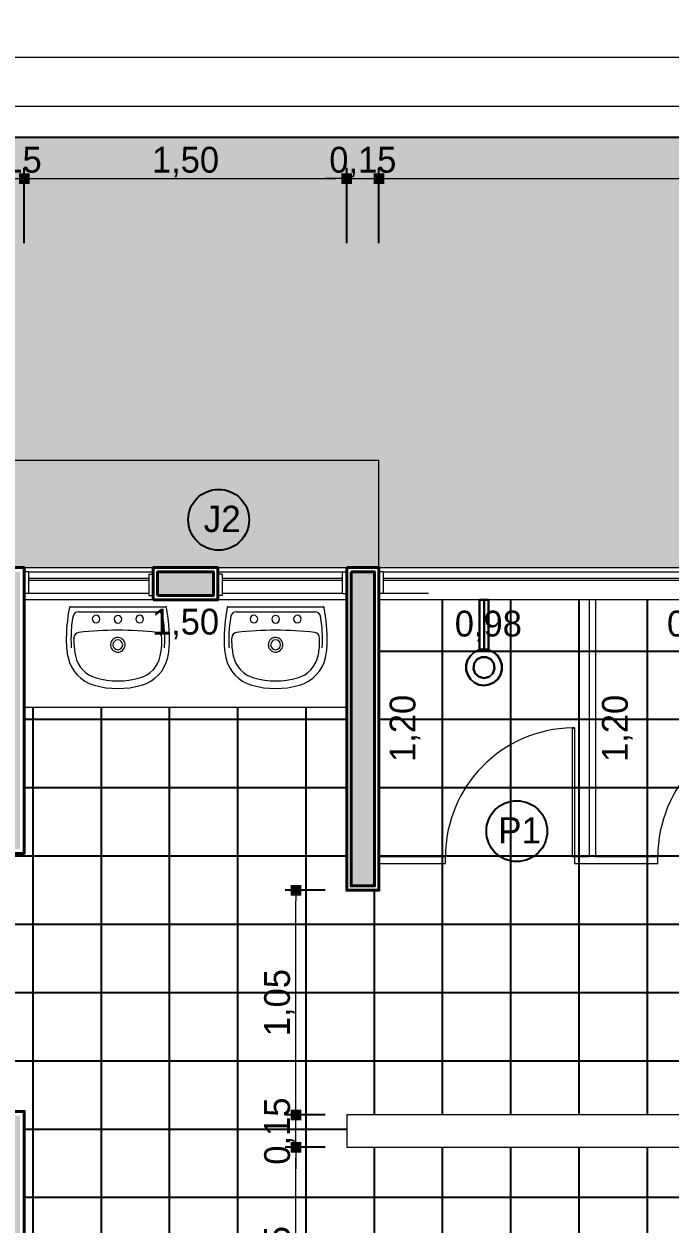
# Model space of a CAD drawing. Header units: millimetres. Extents: x 3006 to 6000, y 1661 to 3774.
# Drawn here: x 3761.3 to 3764.31, y 1882.02 to 1887.6 of the extents above; entities that cross this region are included whole.
import ezdxf

# ---------------------------------------------------------------- set-up
doc = ezdxf.new("R2010")
doc.units = ezdxf.units.MM
doc.header["$LTSCALE"] = 10
doc.linetypes.add('OCULTA', pattern=[0.375, 0.25, -0.125])
for name, color, linetype, lineweight in [('.10', 200, 'Continuous', 9), ('.10 ultra fina', 240, 'Continuous', 5), ('.15', 150, 'Continuous', 15), ('.20', 130, 'Continuous', 20), ('.40', 20, 'Continuous', 40), ('.40 Interno parede', 27, 'Continuous', 40), ('COTAS', 230, 'Continuous', 15)]:
    doc.layers.add(name, color=color, linetype=linetype, lineweight=lineweight)
doc.layers.add('.20 hachura', color=185, linetype='Continuous')
doc.layers.add('Escrita', color=34, linetype='Continuous')
doc.layers.add('Verde', color=7, linetype='Continuous', true_color=0x136734)
doc.styles.add('Texto Wilian', font='himalaya.ttf')
doc.dimstyles.new('Cota 1-75 Exter WMJ', dxfattribs={"dimtxt": 0.12, "dimasz": 0.05, "dimexe": 0.05, "dimexo": 0.1, "dimgap": 0.002, "dimtad": 1, "dimzin": 1, "dimtxsty": 'Texto Wilian', "dimblk": 'BOXFILLED', "dimcen": 2.5, "dimclrd": 230, "dimclre": 230, "dimclrt": 104, "dimazin": 0, "dimtfac": 1, "dimtix": 1, "dimtmove": 0, "dimatfit": 3, "dimfxl": 0.3, "dimfxlon": 1, "dimlwd": 20, "dimarcsym": 1})
doc.dimstyles.new('Cota 1-75 Interna WMJ', dxfattribs={"dimtxt": 0.12, "dimasz": 0.01, "dimexe": 1.25, "dimexo": 0.625, "dimgap": 0.05, "dimtad": 1, "dimzin": 1, "dimtxsty": 'Texto Wilian', "dimcen": 0, "dimse1": 1, "dimse2": 1, "dimsd1": 1, "dimsd2": 1, "dimclrd": 106, "dimclrt": 104, "dimazin": 0, "dimtfac": 1, "dimtix": 1, "dimtmove": 0, "dimatfit": 3, "dimfxl": 1, "dimlwd": 35, "dimarcsym": 2})

# ---------------------------------------------------------------- blocks, each defined once
blk = doc.blocks.new('*D163')
at = {"layer": 'Defpoints', "color": 0, "transparency": 16777216}
for p in [(3763.89, 1884.918), (3764.1886, 1884.918), (3763.89, 1883.723)]:
    blk.add_point(p, dxfattribs=at)
at = {"layer": 'COTAS', "color": 104, "transparency": 16777216, "insert": (3764.0639, 1884.3205), "char_height": 0.12, "attachment_point": 5, "rotation": 90, "style": 'Texto Wilian'}
blk.add_mtext('1,20', dxfattribs=at)
blk = doc.blocks.new('*D164')
at = {"layer": 'Defpoints', "color": 0, "transparency": 16777216}
for p in [(3763.9628, 1884.918), (3764.9403, 1884.918), (3764.9403, 1884.6719)]:
    blk.add_point(p, dxfattribs=at)
at = {"layer": 'COTAS', "color": 104, "transparency": 16777216, "insert": (3764.4516, 1884.7967), "char_height": 0.12, "attachment_point": 5, "style": 'Texto Wilian'}
blk.add_mtext('0,98', dxfattribs=at)
blk = doc.blocks.new('*D165')
at = {"layer": 'Defpoints', "color": 0, "transparency": 16777216}
for p in [(3762.9025, 1884.918), (3763.2011, 1884.918), (3762.9025, 1883.723)]:
    blk.add_point(p, dxfattribs=at)
at = {"layer": 'COTAS', "color": 104, "transparency": 16777216, "insert": (3763.0764, 1884.3205), "char_height": 0.12, "attachment_point": 5, "rotation": 90, "style": 'Texto Wilian'}
blk.add_mtext('1,20', dxfattribs=at)
blk = doc.blocks.new('*D166')
at = {"layer": 'Defpoints', "color": 0, "transparency": 16777216}
for p in [(3762.9753, 1884.918), (3763.9528, 1884.918), (3763.9528, 1884.6719)]:
    blk.add_point(p, dxfattribs=at)
at = {"layer": 'COTAS', "color": 104, "transparency": 16777216, "insert": (3763.4641, 1884.7967), "char_height": 0.12, "attachment_point": 5, "style": 'Texto Wilian'}
blk.add_mtext('0,98', dxfattribs=at)
blk = doc.blocks.new('pia')
at = {"layer": 'Verde', "color": 106, "lineweight": 9}
for p, q in [((3632.5386, 1892.7625), (3632.9798, 1892.7625)), ((3632.5755, 1892.7392), (3632.9428, 1892.7392)), ((3632.5195, 1892.5854), (3632.5194, 1892.5854))]:
    blk.add_line(p, q, dxfattribs=at)
for centre, radius, start, end in [((3633.3451, 1892.6044), 0.826, 169.2541, 180.6498), ((3632.5386, 1892.7575), 0.00506, 90.0042, 169.2583), ((3632.5755, 1892.7139), 0.0253, 90, 169.783), ((3632.9428, 1892.7139), 0.0253, 10.2166, 89.9995), ((3632.9798, 1892.7575), 0.00506, 10.7281, 89.9972), ((3632.1722, 1892.6044), 0.827, 359.3495, 10.731), ((3633.2277, 1892.6089), 0.6867, 174.5181, 181.1215), ((3633.2251, 1892.5969), 0.6854, 169.7827, 173.4949), ((3632.6579, 1892.7048), 0.0177, 90, 270), ((3632.6579, 1892.7048), 0.0177, 270, 90), ((3632.7592, 1892.7043), 0.0177, 90, 270), ((3632.7592, 1892.7043), 0.0177, 270, 90), ((3632.8604, 1892.7048), 0.0177, 90, 270), ((3632.8604, 1892.7048), 0.0177, 270, 90), ((3632.2932, 1892.5969), 0.6854, 6.5048, 10.217), ((3632.2906, 1892.6089), 0.6867, 358.8786, 5.482), ((3632.9725, 1892.6065), 0.418, 178.3832, 181.481), ((3632.5799, 1892.6178), 0.0253, 96.4549, 178.7674), ((3632.7592, 1891.0334), 1.6198, 83.5451, 96.4549), ((3632.7588, 1892.5854), 0.0339, 355.6714, 355.6007), ((3632.9384, 1892.6178), 0.0253, 1.2326, 83.5451), ((3632.5459, 1892.6065), 0.418, 358.5187, 1.6165), ((3632.8734, 1892.602), 0.3543, 181.1211, 192.3163), ((3632.8734, 1892.602), 0.3323, 181.1217, 185.2926), ((3632.8734, 1892.602), 0.3189, 181.1216, 192.3168), ((3632.7588, 1892.5854), 0.0228, 90, 270), ((3632.7588, 1892.5854), 0.0228, 270, 90), ((3632.6449, 1892.602), 0.3189, 347.6831, 358.8784), ((3632.6449, 1892.602), 0.3323, 354.7074, 358.8783), ((3632.6449, 1892.602), 0.3543, 347.6833, 358.8785), ((3632.6954, 1892.5631), 0.1721, 192.3168, 254.1028), ((3632.6954, 1892.5631), 0.1367, 192.3168, 254.1027), ((3632.8229, 1892.5631), 0.1367, 285.8973, 347.6832), ((3632.8229, 1892.5631), 0.1721, 285.8972, 347.6832), ((3632.7592, 1892.787), 0.4049, 254.1028, 285.8972), ((3632.7592, 1892.787), 0.3695, 254.1028, 285.8972)]:
    blk.add_arc(centre, radius, start, end, dxfattribs=at)
blk = doc.blocks.new('*D175')
at = {"layer": 'Defpoints', "color": 0, "transparency": 16777216}
for p in [(3761.3053, 1884.6809), (3761.3053, 1884.418), (3762.8053, 1884.418)]:
    blk.add_point(p, dxfattribs=at)
at = {"layer": 'COTAS', "color": 104, "transparency": 16777216, "insert": (3762.0553, 1884.8057), "char_height": 0.12, "attachment_point": 5, "style": 'Texto Wilian'}
blk.add_mtext('1,50', dxfattribs=at)
blk = doc.blocks.new('*D178')
at = {"layer": 'Defpoints', "color": 0, "transparency": 16777216}
for p in [(3762.9553, 1883.568), (3766.9553, 1883.568), (3766.9553, 1882.523)]:
    blk.add_point(p, dxfattribs=at)
at = {"layer": 'COTAS', "color": 104, "transparency": 16777216, "insert": (3764.9553, 1882.6477), "char_height": 0.12, "attachment_point": 5, "style": 'Texto Wilian'}
blk.add_mtext('4,00', dxfattribs=at)
blk = doc.blocks.new('*D179')
at = {"layer": 'Defpoints', "color": 0, "transparency": 16777216}
for p in [(3762.9553, 1883.568), (3766.9553, 1883.568), (3766.9553, 1882.1102)]:
    blk.add_point(p, dxfattribs=at)
at = {"layer": 'COTAS', "color": 104, "transparency": 16777216, "insert": (3764.9553, 1882.2349), "char_height": 0.12, "attachment_point": 5, "style": 'Texto Wilian'}
blk.add_mtext('4,00', dxfattribs=at)
blk = doc.blocks.new('_BoxFilled')
at = {"color": 0, "linetype": 'ByBlock', "lineweight": -2}
blk.add_line((-0.5, 0), (-1, 0), dxfattribs=at)
at = {"color": 0, "linetype": 'ByBlock'}
blk.add_solid([(-0.5, 0.5), (0.5, 0.5), (-0.5, -0.5), (0.5, -0.5)], dxfattribs=at)
blk = doc.blocks.new('*D286')
at = {"layer": 'COTAS', "color": 230, "lineweight": -2, "transparency": 16777216}
for p, q in [((3761.1553, 1886.5768), (3761.1553, 1886.9268)), ((3761.3053, 1886.5768), (3761.3053, 1886.9268))]:
    blk.add_line(p, q, dxfattribs=at)
at = {"layer": 'COTAS', "color": 230, "linetype": 'Continuous', "lineweight": 20, "transparency": 16777216}
for p, q in [((3761.1053, 1886.8768), (3761.0553, 1886.8768)), ((3761.1553, 1886.8768), (3761.3053, 1886.8768)), ((3761.3553, 1886.8768), (3761.4053, 1886.8768))]:
    blk.add_line(p, q, dxfattribs=at)
at = {"layer": 'Defpoints', "color": 0, "transparency": 16777216}
for p in [(3761.3053, 1886.8768), (3761.1553, 1886.1325), (3761.3053, 1886.1325)]:
    blk.add_point(p, dxfattribs=at)
at = {"layer": 'COTAS', "color": 230, "lineweight": 20, "transparency": 16777216, "xscale": 0.05, "yscale": 0.05, "zscale": 0.05}
blk.add_blockref('_BoxFilled', (3761.1553, 1886.8768), dxfattribs=at)
at = {"layer": 'COTAS', "color": 230, "lineweight": 20, "transparency": 16777216, "xscale": 0.05, "yscale": 0.05, "zscale": 0.05, "rotation": 180}
blk.add_blockref('_BoxFilled', (3761.3053, 1886.8768), dxfattribs=at)
at = {"layer": 'COTAS', "color": 104, "transparency": 16777216, "insert": (3761.2303, 1886.9536), "char_height": 0.12, "attachment_point": 5, "style": 'Texto Wilian'}
blk.add_mtext('0,15', dxfattribs=at)
blk = doc.blocks.new('*D287')
at = {"layer": 'COTAS', "color": 230, "lineweight": -2, "transparency": 16777216}
for p, q in [((3761.3053, 1886.5768), (3761.3053, 1886.9268)), ((3762.8053, 1886.5768), (3762.8053, 1886.9268))]:
    blk.add_line(p, q, dxfattribs=at)
at = {"layer": 'COTAS', "color": 230, "linetype": 'Continuous', "lineweight": 20, "transparency": 16777216}
blk.add_line((3761.3553, 1886.8768), (3762.7553, 1886.8768), dxfattribs=at)
at = {"layer": 'Defpoints', "color": 0, "transparency": 16777216}
for p in [(3762.8053, 1886.8768), (3761.3053, 1886.1325), (3762.8053, 1886.1325)]:
    blk.add_point(p, dxfattribs=at)
at = {"layer": 'COTAS', "color": 230, "lineweight": 20, "transparency": 16777216, "xscale": 0.05, "yscale": 0.05, "zscale": 0.05, "rotation": 180}
blk.add_blockref('_BoxFilled', (3761.3053, 1886.8768), dxfattribs=at)
at = {"layer": 'COTAS', "color": 230, "lineweight": 20, "transparency": 16777216, "xscale": 0.05, "yscale": 0.05, "zscale": 0.05}
blk.add_blockref('_BoxFilled', (3762.8053, 1886.8768), dxfattribs=at)
at = {"layer": 'COTAS', "color": 104, "transparency": 16777216, "insert": (3762.0553, 1886.9536), "char_height": 0.12, "attachment_point": 5, "style": 'Texto Wilian'}
blk.add_mtext('1,50', dxfattribs=at)
blk = doc.blocks.new('*D288')
at = {"layer": 'COTAS', "color": 230, "lineweight": -2, "transparency": 16777216}
for p, q in [((3762.8053, 1886.5768), (3762.8053, 1886.9268)), ((3762.9553, 1886.5768), (3762.9553, 1886.9268))]:
    blk.add_line(p, q, dxfattribs=at)
at = {"layer": 'COTAS', "color": 230, "linetype": 'Continuous', "lineweight": 20, "transparency": 16777216}
for p, q in [((3762.7553, 1886.8768), (3762.7053, 1886.8768)), ((3762.8053, 1886.8768), (3762.9553, 1886.8768)), ((3763.0053, 1886.8768), (3763.0553, 1886.8768))]:
    blk.add_line(p, q, dxfattribs=at)
at = {"layer": 'Defpoints', "color": 0, "transparency": 16777216}
for p in [(3762.9553, 1886.8768), (3762.8053, 1886.1325), (3762.9553, 1886.1325)]:
    blk.add_point(p, dxfattribs=at)
at = {"layer": 'COTAS', "color": 230, "lineweight": 20, "transparency": 16777216, "xscale": 0.05, "yscale": 0.05, "zscale": 0.05}
blk.add_blockref('_BoxFilled', (3762.8053, 1886.8768), dxfattribs=at)
at = {"layer": 'COTAS', "color": 230, "lineweight": 20, "transparency": 16777216, "xscale": 0.05, "yscale": 0.05, "zscale": 0.05, "rotation": 180}
blk.add_blockref('_BoxFilled', (3762.9553, 1886.8768), dxfattribs=at)
at = {"layer": 'COTAS', "color": 104, "transparency": 16777216, "insert": (3762.8803, 1886.9536), "char_height": 0.12, "attachment_point": 5, "style": 'Texto Wilian'}
blk.add_mtext('0,15', dxfattribs=at)
blk = doc.blocks.new('*D289')
at = {"layer": 'COTAS', "color": 230, "lineweight": -2, "transparency": 16777216}
for p, q in [((3762.9553, 1886.5768), (3762.9553, 1886.9268)), ((3766.9553, 1886.5768), (3766.9553, 1886.9268))]:
    blk.add_line(p, q, dxfattribs=at)
at = {"layer": 'COTAS', "color": 230, "linetype": 'Continuous', "lineweight": 20, "transparency": 16777216}
blk.add_line((3763.0053, 1886.8768), (3766.9053, 1886.8768), dxfattribs=at)
at = {"layer": 'Defpoints', "color": 0, "transparency": 16777216}
for p in [(3766.9553, 1886.8768), (3762.9553, 1886.1325), (3766.9553, 1886.1325)]:
    blk.add_point(p, dxfattribs=at)
at = {"layer": 'COTAS', "color": 230, "lineweight": 20, "transparency": 16777216, "xscale": 0.05, "yscale": 0.05, "zscale": 0.05, "rotation": 180}
blk.add_blockref('_BoxFilled', (3762.9553, 1886.8768), dxfattribs=at)
at = {"layer": 'COTAS', "color": 230, "lineweight": 20, "transparency": 16777216, "xscale": 0.05, "yscale": 0.05, "zscale": 0.05}
blk.add_blockref('_BoxFilled', (3766.9553, 1886.8768), dxfattribs=at)
at = {"layer": 'COTAS', "color": 104, "transparency": 16777216, "insert": (3764.9553, 1886.9536), "char_height": 0.12, "attachment_point": 5, "style": 'Texto Wilian'}
blk.add_mtext('4,00', dxfattribs=at)
blk = doc.blocks.new('*D302')
at = {"layer": 'COTAS', "color": 230, "lineweight": -2, "transparency": 16777216}
for p, q in [((3754.0313, 1886.9133), (3754.0313, 1887.2633)), ((3767.1053, 1886.9133), (3767.1053, 1887.2633))]:
    blk.add_line(p, q, dxfattribs=at)
at = {"layer": 'COTAS', "color": 230, "linetype": 'Continuous', "lineweight": 20, "transparency": 16777216}
blk.add_line((3754.0813, 1887.2133), (3767.0553, 1887.2133), dxfattribs=at)
at = {"layer": 'Defpoints', "color": 0, "transparency": 16777216}
for p in [(3767.1053, 1887.2133), (3754.0313, 1886.1325), (3767.1053, 1886.1325)]:
    blk.add_point(p, dxfattribs=at)
at = {"layer": 'COTAS', "color": 230, "lineweight": 20, "transparency": 16777216, "xscale": 0.05, "yscale": 0.05, "zscale": 0.05, "rotation": 180}
blk.add_blockref('_BoxFilled', (3754.0313, 1887.2133), dxfattribs=at)
at = {"layer": 'COTAS', "color": 230, "lineweight": 20, "transparency": 16777216, "xscale": 0.05, "yscale": 0.05, "zscale": 0.05}
blk.add_blockref('_BoxFilled', (3767.1053, 1887.2133), dxfattribs=at)
at = {"layer": 'COTAS', "color": 104, "transparency": 16777216, "insert": (3760.5683, 1887.29), "char_height": 0.12, "attachment_point": 5, "style": 'Texto Wilian'}
blk.add_mtext('13,07', dxfattribs=at)
blk = doc.blocks.new('*D305')
at = {"layer": 'COTAS', "color": 230, "lineweight": -2, "transparency": 16777216}
for p, q in [((3717.9963, 1887.1404), (3717.9963, 1887.4904)), ((3773.2383, 1887.1404), (3773.2383, 1887.4904))]:
    blk.add_line(p, q, dxfattribs=at)
at = {"layer": 'COTAS', "color": 230, "linetype": 'Continuous', "lineweight": 20, "transparency": 16777216}
blk.add_line((3773.1883, 1887.4404), (3718.0463, 1887.4404), dxfattribs=at)
at = {"layer": 'Defpoints', "color": 0, "transparency": 16777216}
for p in [(3717.9963, 1887.4404), (3717.9963, 1876.9275), (3773.2383, 1876.9275)]:
    blk.add_point(p, dxfattribs=at)
at = {"layer": 'COTAS', "color": 230, "lineweight": 20, "transparency": 16777216, "xscale": 0.05, "yscale": 0.05, "zscale": 0.05, "rotation": 180}
blk.add_blockref('_BoxFilled', (3717.9963, 1887.4404), dxfattribs=at)
at = {"layer": 'COTAS', "color": 230, "lineweight": 20, "transparency": 16777216, "xscale": 0.05, "yscale": 0.05, "zscale": 0.05}
blk.add_blockref('_BoxFilled', (3773.2383, 1887.4404), dxfattribs=at)
at = {"layer": 'COTAS', "color": 104, "transparency": 16777216, "insert": (3745.6173, 1887.5171), "char_height": 0.12, "attachment_point": 5, "style": 'Texto Wilian'}
blk.add_mtext('55,24', dxfattribs=at)
blk = doc.blocks.new('*D350')
at = {"layer": 'COTAS', "color": 230, "lineweight": -2, "transparency": 16777216}
for p, q in [((3762.7053, 1882.373), (3762.519, 1882.373)), ((3762.7053, 1881.328), (3762.519, 1881.328))]:
    blk.add_line(p, q, dxfattribs=at)
at = {"layer": 'COTAS', "color": 230, "linetype": 'Continuous', "lineweight": 20, "transparency": 16777216}
blk.add_line((3762.569, 1881.378), (3762.569, 1882.323), dxfattribs=at)
at = {"layer": 'Defpoints', "color": 0, "transparency": 16777216}
for p in [(3762.569, 1882.373), (3762.8053, 1882.373), (3762.8053, 1881.328)]:
    blk.add_point(p, dxfattribs=at)
at = {"layer": 'COTAS', "color": 230, "lineweight": 20, "transparency": 16777216, "xscale": 0.05, "yscale": 0.05, "zscale": 0.05}
for p, rotation in [((3762.569, 1882.373), 90), ((3762.569, 1881.328), 270)]:
    blk.add_blockref('_BoxFilled', p, dxfattribs=dict(at, rotation=rotation))
at = {"layer": 'COTAS', "color": 104, "transparency": 16777216, "insert": (3762.4923, 1881.8505), "char_height": 0.12, "attachment_point": 5, "rotation": 90, "style": 'Texto Wilian'}
blk.add_mtext('1,05', dxfattribs=at)
blk = doc.blocks.new('*D351')
at = {"layer": 'COTAS', "color": 230, "linetype": 'Continuous', "lineweight": 20, "transparency": 16777216}
for p, q in [((3762.569, 1882.573), (3762.569, 1882.623)), ((3762.569, 1882.373), (3762.569, 1882.523)), ((3762.569, 1882.323), (3762.569, 1882.273))]:
    blk.add_line(p, q, dxfattribs=at)
at = {"layer": 'COTAS', "color": 230, "lineweight": -2, "transparency": 16777216}
for p, q in [((3762.7053, 1882.523), (3762.519, 1882.523)), ((3762.7053, 1882.373), (3762.519, 1882.373))]:
    blk.add_line(p, q, dxfattribs=at)
at = {"layer": 'Defpoints', "color": 0, "transparency": 16777216}
for p in [(3762.569, 1882.523), (3762.8053, 1882.523), (3762.8053, 1882.373)]:
    blk.add_point(p, dxfattribs=at)
at = {"layer": 'COTAS', "color": 230, "lineweight": 20, "transparency": 16777216, "xscale": 0.05, "yscale": 0.05, "zscale": 0.05}
for p, rotation in [((3762.569, 1882.523), 270), ((3762.569, 1882.373), 90)]:
    blk.add_blockref('_BoxFilled', p, dxfattribs=dict(at, rotation=rotation))
at = {"layer": 'COTAS', "color": 104, "transparency": 16777216, "insert": (3762.4923, 1882.448), "char_height": 0.12, "attachment_point": 5, "rotation": 90, "style": 'Texto Wilian'}
blk.add_mtext('0,15', dxfattribs=at)
blk = doc.blocks.new('*D352')
at = {"layer": 'COTAS', "color": 230, "lineweight": -2, "transparency": 16777216}
for p, q in [((3762.7053, 1883.568), (3762.519, 1883.568)), ((3762.7053, 1882.523), (3762.519, 1882.523))]:
    blk.add_line(p, q, dxfattribs=at)
at = {"layer": 'COTAS', "color": 230, "linetype": 'Continuous', "lineweight": 20, "transparency": 16777216}
blk.add_line((3762.569, 1882.573), (3762.569, 1883.518), dxfattribs=at)
at = {"layer": 'Defpoints', "color": 0, "transparency": 16777216}
for p in [(3762.569, 1883.568), (3762.8053, 1883.568), (3762.8053, 1882.523)]:
    blk.add_point(p, dxfattribs=at)
at = {"layer": 'COTAS', "color": 230, "lineweight": 20, "transparency": 16777216, "xscale": 0.05, "yscale": 0.05, "zscale": 0.05}
for p, rotation in [((3762.569, 1883.568), 90), ((3762.569, 1882.523), 270)]:
    blk.add_blockref('_BoxFilled', p, dxfattribs=dict(at, rotation=rotation))
at = {"layer": 'COTAS', "color": 104, "transparency": 16777216, "insert": (3762.4923, 1883.0455), "char_height": 0.12, "attachment_point": 5, "rotation": 90, "style": 'Texto Wilian'}
blk.add_mtext('1,05', dxfattribs=at)
blk = doc.blocks.new('*D353')
at = {"layer": 'COTAS', "color": 230, "lineweight": -2, "transparency": 16777216}
for p, q in [((3761.2053, 1883.7392), (3760.9426, 1883.7392)), ((3761.2053, 1882.5392), (3760.9426, 1882.5392))]:
    blk.add_line(p, q, dxfattribs=at)
at = {"layer": 'COTAS', "color": 230, "linetype": 'Continuous', "lineweight": 20, "transparency": 16777216}
blk.add_line((3760.9926, 1883.6892), (3760.9926, 1882.5892), dxfattribs=at)
at = {"layer": 'Defpoints', "color": 0, "transparency": 16777216}
for p in [(3761.3053, 1883.7392), (3760.9926, 1882.5392), (3761.3053, 1882.5392)]:
    blk.add_point(p, dxfattribs=at)
at = {"layer": 'COTAS', "color": 230, "lineweight": 20, "transparency": 16777216, "xscale": 0.05, "yscale": 0.05, "zscale": 0.05}
for p, rotation in [((3760.9926, 1883.7392), 90), ((3760.9926, 1882.5392), 270)]:
    blk.add_blockref('_BoxFilled', p, dxfattribs=dict(at, rotation=rotation))
at = {"layer": 'COTAS', "color": 104, "transparency": 16777216, "insert": (3760.9158, 1883.1392), "char_height": 0.12, "attachment_point": 5, "rotation": 90, "style": 'Texto Wilian'}
blk.add_mtext('1,20', dxfattribs=at)
blk = doc.blocks.new('ertetet')
at = {"layer": 'Verde', "color": 106}
for points, invisible_edges in [([(3764.2006, 1857.0797, -0.0983), (3764.1481, 1857.0343, -0.0983), (3764.1413, 1857.0115, -0.0983)], 13), ([(3764.2006, 1857.0797, -0.0983), (3764.1413, 1857.0115, -0.0983), (3764.1413, 1856.9877, -0.0983)], 13), ([(3764.2006, 1857.0797, -0.0983), (3764.1413, 1856.9877, -0.0983), (3764.1479, 1856.9649, -0.0983)], 13), ([(3764.1413, 1857.0115, 0.0127), (3764.1481, 1857.0343, 0.0127), (3764.2006, 1857.0797, 0.0127)], 14), ([(3764.1413, 1856.9877, 0.0127), (3764.1413, 1857.0115, 0.0127), (3764.2006, 1857.0797, 0.0127)], 14), ([(3764.1479, 1856.9649, 0.0127), (3764.1413, 1856.9877, 0.0127), (3764.2006, 1857.0797, 0.0127)], 14), ([(3764.2006, 1857.0797, -0.0983), (3764.1479, 1856.9649, -0.0983), (3764.1607, 1856.9448, -0.0983)], 13), ([(3764.1607, 1856.9448, 0.0127), (3764.1479, 1856.9649, 0.0127), (3764.2006, 1857.0797, 0.0127)], 14), ([(3764.2006, 1857.0797, -0.0983), (3764.161, 1857.0543, -0.0983), (3764.1481, 1857.0343, -0.0983)], 13), ([(3764.1481, 1857.0343, 0.0127), (3764.161, 1857.0543, 0.0127), (3764.2006, 1857.0797, 0.0127)], 14), ([(3764.2006, 1857.0797, -0.0983), (3764.1607, 1856.9448, -0.0983), (3764.1786, 1856.9292, -0.0983)], 13), ([(3764.1786, 1856.9292, 0.0127), (3764.1607, 1856.9448, 0.0127), (3764.2006, 1857.0797, 0.0127)], 14), ([(3764.2006, 1857.0797, -0.0983), (3764.179, 1857.0698, -0.0983), (3764.161, 1857.0543, -0.0983)], 12), ([(3764.161, 1857.0543, 0.0127), (3764.179, 1857.0698, 0.0127), (3764.2006, 1857.0797, 0.0127)], 12), ([(3764.2006, 1857.0797, -0.0983), (3764.1786, 1856.9292, -0.0983), (3764.2002, 1856.9192, -0.0983)], 13), ([(3764.2002, 1856.9192, 0.0127), (3764.1786, 1856.9292, 0.0127), (3764.2006, 1857.0797, 0.0127)], 14), ([(3764.2006, 1857.0797, -0.0983), (3764.2002, 1856.9192, -0.0983), (3764.2237, 1856.9157, -0.0983)], 13), ([(3764.2237, 1856.9157, 0.0127), (3764.2002, 1856.9192, 0.0127), (3764.2006, 1857.0797, 0.0127)], 14), ([(3764.2006, 1857.0797, -0.0983), (3764.2485, 1857.0794, -0.0983), (3764.225, 1857.083, -0.0983)], 1), ([(3764.225, 1857.083, 0.0127), (3764.2485, 1857.0794, 0.0127), (3764.2006, 1857.0797, 0.0127)], 2), ([(3764.2006, 1857.0797, -0.0983), (3764.2237, 1856.9157, -0.0983), (3764.2473, 1856.919, -0.0983)], 13), ([(3764.2006, 1857.0797, -0.0983), (3764.2473, 1856.919, -0.0983), (3764.2689, 1856.9287, -0.0983)], 13), ([(3764.2473, 1856.919, 0.0127), (3764.2237, 1856.9157, 0.0127), (3764.2006, 1857.0797, 0.0127)], 14), ([(3764.2689, 1856.9287, 0.0127), (3764.2473, 1856.919, 0.0127), (3764.2006, 1857.0797, 0.0127)], 14), ([(3764.2485, 1857.0794, -0.0983), (3764.3005, 1857.0335, -0.0983), (3764.27, 1857.0694, -0.0983)], 3), ([(3764.27, 1857.0694, 0.0127), (3764.3005, 1857.0335, 0.0127), (3764.2485, 1857.0794, 0.0127)], 3), ([(3764.2011, 1857.0434, 0.0127), (3764.1833, 1857.0277, 0.0127), (3764.1748, 1857.0055, 0.0127)], 12), ([(3764.2011, 1857.0434, 0.0127), (3764.1748, 1857.0055, 0.0127), (3764.1776, 1856.9819, 0.0127)], 13), ([(3764.1748, 1857.0055, 0.0444), (3764.1833, 1857.0277, 0.0444), (3764.2011, 1857.0434, 0.0444)], 12), ([(3764.1776, 1856.9819, 0.0444), (3764.1748, 1857.0055, 0.0444), (3764.2011, 1857.0434, 0.0444)], 14), ([(3764.2011, 1857.0434, 0.0127), (3764.1776, 1856.9819, 0.0127), (3764.191, 1856.9623, 0.0127)], 13), ([(3764.191, 1856.9623, 0.0444), (3764.1776, 1856.9819, 0.0444), (3764.2011, 1857.0434, 0.0444)], 14), ([(3764.2011, 1857.0434, 0.0127), (3764.191, 1856.9623, 0.0127), (3764.212, 1856.9512, 0.0127)], 13), ([(3764.212, 1856.9512, 0.0444), (3764.191, 1856.9623, 0.0444), (3764.2011, 1857.0434, 0.0444)], 14), ([(3764.2011, 1857.0434, 0.0127), (3764.2652, 1857.0272, 0.0127), (3764.2246, 1857.049, 0.0127)], 3), ([(3764.2246, 1857.049, 0.0444), (3764.2652, 1857.0272, 0.0444), (3764.2011, 1857.0434, 0.0444)], 3), ([(3764.2011, 1857.0434, 0.0127), (3764.212, 1856.9512, 0.0127), (3764.2357, 1856.9511, 0.0127)], 13), ([(3764.2011, 1857.0434, 0.0127), (3764.2357, 1856.9511, 0.0127), (3764.2568, 1856.962, 0.0127)], 13), ([(3764.2357, 1856.9511, 0.0444), (3764.212, 1856.9512, 0.0444), (3764.2011, 1857.0434, 0.0444)], 14), ([(3764.2568, 1856.962, 0.0444), (3764.2357, 1856.9511, 0.0444), (3764.2011, 1857.0434, 0.0444)], 14), ([(3764.2246, 1857.049, 0.0127), (3764.2652, 1857.0272, 0.0127), (3764.2476, 1857.0431, 0.0127)], 1), ([(3764.2476, 1857.0431, 0.0444), (3764.2652, 1857.0272, 0.0444), (3764.2246, 1857.049, 0.0444)], 2), ([(3764.2652, 1857.0272, 0.0127), (3764.2568, 1856.962, 0.0127), (3764.2735, 1857.005, 0.0127)], 3), ([(3764.2735, 1857.005, 0.0444), (3764.2568, 1856.962, 0.0444), (3764.2652, 1857.0272, 0.0444)], 3), ([(3764.27, 1857.0694, -0.0983), (3764.3005, 1857.0335, -0.0983), (3764.2878, 1857.0536, -0.0983)], 1), ([(3764.2878, 1857.0536, 0.0127), (3764.3005, 1857.0335, 0.0127), (3764.27, 1857.0694, 0.0127)], 2), ([(3764.3005, 1857.0335, -0.0983), (3764.3068, 1856.9869, -0.0983), (3764.307, 1857.0107, -0.0983)], 1), ([(3764.307, 1857.0107, 0.0127), (3764.3068, 1856.9869, 0.0127), (3764.3005, 1857.0335, 0.0127)], 2), ([(3764.2735, 1857.005, 0.0127), (3764.2568, 1856.962, 0.0127), (3764.2704, 1856.9815, 0.0127)], 1), ([(3764.2704, 1856.9815, 0.0444), (3764.2568, 1856.962, 0.0444), (3764.2735, 1857.005, 0.0444)], 2), ([(3764.3068, 1856.9869, -0.0983), (3764.2689, 1856.9287, -0.0983), (3764.3, 1856.9641, -0.0983)], 3), ([(3764.3, 1856.9641, 0.0127), (3764.2689, 1856.9287, 0.0127), (3764.3068, 1856.9869, 0.0127)], 3), ([(3764.3, 1856.9641, -0.0983), (3764.2689, 1856.9287, -0.0983), (3764.287, 1856.9442, -0.0983)], 1), ([(3764.287, 1856.9442, 0.0127), (3764.2689, 1856.9287, 0.0127), (3764.3, 1856.9641, 0.0127)], 2)]:
    blk.add_3dface(points, dxfattribs=dict(at, invisible_edges=invisible_edges))
for points in [[(3764.2006, 1857.0797, 0.0127), (3764.179, 1857.0698, 0.0127), (3764.179, 1857.0698, -0.0983), (3764.2006, 1857.0797, -0.0983)], [(3764.225, 1857.083, 0.0127), (3764.2006, 1857.0797, 0.0127), (3764.2006, 1857.0797, -0.0983), (3764.225, 1857.083, -0.0983)], [(3764.2485, 1857.0794, 0.0127), (3764.225, 1857.083, 0.0127), (3764.225, 1857.083, -0.0983), (3764.2485, 1857.0794, -0.0983)], [(3764.27, 1857.0694, 0.0127), (3764.2485, 1857.0794, 0.0127), (3764.2485, 1857.0794, -0.0983), (3764.27, 1857.0694, -0.0983)], [(3764.1481, 1857.0343, 0.0127), (3764.1413, 1857.0115, 0.0127), (3764.1413, 1857.0115, -0.0983), (3764.1481, 1857.0343, -0.0983)], [(3764.161, 1857.0543, 0.0127), (3764.1481, 1857.0343, 0.0127), (3764.1481, 1857.0343, -0.0983), (3764.161, 1857.0543, -0.0983)], [(3764.179, 1857.0698, 0.0127), (3764.161, 1857.0543, 0.0127), (3764.161, 1857.0543, -0.0983), (3764.179, 1857.0698, -0.0983)], [(3764.1833, 1857.0277, 0.0444), (3764.1748, 1857.0055, 0.0444), (3764.1748, 1857.0055, 0.0127), (3764.1833, 1857.0277, 0.0127)], [(3764.2011, 1857.0434, 0.0444), (3764.1833, 1857.0277, 0.0444), (3764.1833, 1857.0277, 0.0127), (3764.2011, 1857.0434, 0.0127)], [(3764.2246, 1857.049, 0.0444), (3764.2011, 1857.0434, 0.0444), (3764.2011, 1857.0434, 0.0127), (3764.2246, 1857.049, 0.0127)], [(3764.2476, 1857.0431, 0.0444), (3764.2246, 1857.049, 0.0444), (3764.2246, 1857.049, 0.0127), (3764.2476, 1857.0431, 0.0127)], [(3764.2652, 1857.0272, 0.0444), (3764.2476, 1857.0431, 0.0444), (3764.2476, 1857.0431, 0.0127), (3764.2652, 1857.0272, 0.0127)], [(3764.2735, 1857.005, 0.0444), (3764.2652, 1857.0272, 0.0444), (3764.2652, 1857.0272, 0.0127), (3764.2735, 1857.005, 0.0127)], [(3764.2878, 1857.0536, 0.0127), (3764.27, 1857.0694, 0.0127), (3764.27, 1857.0694, -0.0983), (3764.2878, 1857.0536, -0.0983)], [(3764.3005, 1857.0335, 0.0127), (3764.2878, 1857.0536, 0.0127), (3764.2878, 1857.0536, -0.0983), (3764.3005, 1857.0335, -0.0983)], [(3764.307, 1857.0107, 0.0127), (3764.3005, 1857.0335, 0.0127), (3764.3005, 1857.0335, -0.0983), (3764.307, 1857.0107, -0.0983)], [(3764.1413, 1857.0115, 0.0127), (3764.1413, 1856.9877, 0.0127), (3764.1413, 1856.9877, -0.0983), (3764.1413, 1857.0115, -0.0983)], [(3764.1413, 1856.9877, 0.0127), (3764.1479, 1856.9649, 0.0127), (3764.1479, 1856.9649, -0.0983), (3764.1413, 1856.9877, -0.0983)], [(3764.1479, 1856.9649, 0.0127), (3764.1607, 1856.9448, 0.0127), (3764.1607, 1856.9448, -0.0983), (3764.1479, 1856.9649, -0.0983)], [(3764.1748, 1857.0055, 0.0444), (3764.1776, 1856.9819, 0.0444), (3764.1776, 1856.9819, 0.0127), (3764.1748, 1857.0055, 0.0127)], [(3764.1776, 1856.9819, 0.0444), (3764.191, 1856.9623, 0.0444), (3764.191, 1856.9623, 0.0127), (3764.1776, 1856.9819, 0.0127)], [(3764.2568, 1856.962, 0.0444), (3764.2704, 1856.9815, 0.0444), (3764.2704, 1856.9815, 0.0127), (3764.2568, 1856.962, 0.0127)], [(3764.2704, 1856.9815, 0.0444), (3764.2735, 1857.005, 0.0444), (3764.2735, 1857.005, 0.0127), (3764.2704, 1856.9815, 0.0127)], [(3764.287, 1856.9442, 0.0127), (3764.3, 1856.9641, 0.0127), (3764.3, 1856.9641, -0.0983), (3764.287, 1856.9442, -0.0983)], [(3764.3, 1856.9641, 0.0127), (3764.3068, 1856.9869, 0.0127), (3764.3068, 1856.9869, -0.0983), (3764.3, 1856.9641, -0.0983)], [(3764.3068, 1856.9869, 0.0127), (3764.307, 1857.0107, 0.0127), (3764.307, 1857.0107, -0.0983), (3764.3068, 1856.9869, -0.0983)], [(3764.1607, 1856.9448, 0.0127), (3764.1786, 1856.9292, 0.0127), (3764.1786, 1856.9292, -0.0983), (3764.1607, 1856.9448, -0.0983)], [(3764.1786, 1856.9292, 0.0127), (3764.2002, 1856.9192, 0.0127), (3764.2002, 1856.9192, -0.0983), (3764.1786, 1856.9292, -0.0983)], [(3764.191, 1856.9623, 0.0444), (3764.212, 1856.9512, 0.0444), (3764.212, 1856.9512, 0.0127), (3764.191, 1856.9623, 0.0127)], [(3764.2002, 1856.9192, 0.0127), (3764.2237, 1856.9157, 0.0127), (3764.2237, 1856.9157, -0.0983), (3764.2002, 1856.9192, -0.0983)], [(3764.2034, 1856.6854, -0.012), (3764.2034, 1856.9164, -0.012), (3764.2242, 1856.9164), (3764.2242, 1856.6854)], [(3764.2034, 1856.6854, -0.036), (3764.2034, 1856.9164, -0.036), (3764.2034, 1856.9164, -0.012), (3764.2034, 1856.6854, -0.012)], [(3764.2242, 1856.6854, -0.048), (3764.2242, 1856.9164, -0.048), (3764.2034, 1856.9164, -0.036), (3764.2034, 1856.6854, -0.036)], [(3764.212, 1856.9512, 0.0444), (3764.2357, 1856.9511, 0.0444), (3764.2357, 1856.9511, 0.0127), (3764.212, 1856.9512, 0.0127)], [(3764.2237, 1856.9157, 0.0127), (3764.2473, 1856.919, 0.0127), (3764.2473, 1856.919, -0.0983), (3764.2237, 1856.9157, -0.0983)], [(3764.2242, 1856.6854), (3764.2242, 1856.9164), (3764.245, 1856.9164, -0.012), (3764.245, 1856.6854, -0.012)], [(3764.245, 1856.6854, -0.036), (3764.245, 1856.9164, -0.036), (3764.2242, 1856.9164, -0.048), (3764.2242, 1856.6854, -0.048)], [(3764.2357, 1856.9511, 0.0444), (3764.2568, 1856.962, 0.0444), (3764.2568, 1856.962, 0.0127), (3764.2357, 1856.9511, 0.0127)], [(3764.245, 1856.6854, -0.012), (3764.245, 1856.9164, -0.012), (3764.245, 1856.9164, -0.036), (3764.245, 1856.6854, -0.036)], [(3764.2473, 1856.919, 0.0127), (3764.2689, 1856.9287, 0.0127), (3764.2689, 1856.9287, -0.0983), (3764.2473, 1856.919, -0.0983)], [(3764.2689, 1856.9287, 0.0127), (3764.287, 1856.9442, 0.0127), (3764.287, 1856.9442, -0.0983), (3764.2689, 1856.9287, -0.0983)]]:
    blk.add_3dface(points, dxfattribs=at)

msp = doc.modelspace()

# ---------------------------------------------------------------- hatches: boundary and pattern name
at = {"layer": '.20 hachura'}
h = msp.add_hatch(dxfattribs=at)
h.set_pattern_fill('AR-HBONE', color=185, scale=0.001)
edge = h.paths.add_edge_path()
edge.add_line((3773.0883, 1869.683), (3771.5066, 1869.683))
edge.add_arc((3758.223, 1873.9584), 13.9547, 329.12833, 342.15899, ccw=False)
edge.add_line((3770.2006, 1866.798), (3770.2006, 1865.298))
edge.add_line((3770.2006, 1865.298), (3767.1053, 1865.298))
edge.add_line((3767.1053, 1865.298), (3767.1053, 1860.058))
edge.add_line((3767.1053, 1860.058), (3755.7103, 1860.058))
edge.add_line((3755.7103, 1860.058), (3755.7103, 1859.458))
edge.add_line((3755.7103, 1859.458), (3754.2103, 1859.458))
edge.add_line((3754.2103, 1859.458), (3754.2103, 1860.058))
edge.add_line((3754.2103, 1860.058), (3752.1383, 1860.058))
edge.add_line((3752.1383, 1860.058), (3752.1383, 1859.458))
edge.add_line((3752.1383, 1859.458), (3750.1383, 1859.458))
edge.add_line((3750.1383, 1859.458), (3750.1383, 1860.058))
edge.add_line((3750.1383, 1860.058), (3727.4333, 1860.058))
edge.add_line((3727.4333, 1860.058), (3727.4433, 1859.058))
edge.add_line((3727.4433, 1859.058), (3720.1883, 1859.058))
edge.add_line((3720.1883, 1859.058), (3720.1883, 1860.058))
edge.add_line((3720.1883, 1860.058), (3717.9963, 1860.058))
edge.add_line((3717.9963, 1860.058), (3717.9963, 1872.563))
edge.add_line((3717.9963, 1872.563), (3715.9963, 1872.5389))
edge.add_line((3715.9963, 1872.5389), (3715.9963, 1858.058))
edge.add_line((3715.9963, 1858.058), (3769.1053, 1858.058))
edge.add_line((3769.1053, 1858.058), (3769.1053, 1860.4811))
edge.add_arc((3761.3053, 1872.563), 14.3809, 302.84623, 374.33722)
edge.add_arc((3761.3053, 1872.563), 14.3809, 14.33722, 57.15377)
edge.add_line((3769.1053, 1884.6448), (3769.1053, 1887.068))
edge.add_line((3769.1053, 1887.068), (3715.9963, 1887.068))
edge.add_line((3715.9963, 1887.068), (3715.9963, 1872.5394))
edge.add_line((3715.9963, 1872.5394), (3717.9963, 1872.563))
edge.add_line((3717.9963, 1872.563), (3717.9963, 1885.068))
edge.add_line((3717.9963, 1885.068), (3720.1883, 1885.068))
edge.add_line((3720.1883, 1885.068), (3720.1883, 1886.068))
edge.add_line((3720.1883, 1886.068), (3728.6383, 1886.068))
edge.add_line((3728.6383, 1886.068), (3728.6383, 1885.068))
edge.add_line((3728.6383, 1885.068), (3750.1383, 1885.068))
edge.add_line((3750.1383, 1885.068), (3750.1383, 1885.668))
edge.add_line((3750.1383, 1885.668), (3752.1383, 1885.668))
edge.add_line((3752.1383, 1885.668), (3752.1383, 1885.068))
edge.add_line((3752.1383, 1885.068), (3754.2103, 1885.068))
edge.add_line((3754.2103, 1885.068), (3754.2103, 1885.668))
edge.add_line((3754.2103, 1885.668), (3755.7103, 1885.668))
edge.add_line((3755.7103, 1885.668), (3755.7103, 1885.068))
edge.add_line((3755.7103, 1885.068), (3767.1053, 1885.068))
edge.add_line((3767.1053, 1885.068), (3767.1053, 1879.828))
edge.add_line((3767.1053, 1879.828), (3770.2006, 1879.828))
edge.add_line((3770.2006, 1879.828), (3770.2006, 1878.328))
edge.add_arc((3758.5419, 1871.3119), 13.6069, 17.67373, 31.03894, ccw=False)
edge.add_line((3771.5066, 1875.443), (3773.0883, 1875.443))
edge.add_line((3773.0883, 1875.443), (3773.0883, 1875.863))
edge.add_line((3773.0883, 1875.863), (3773.2383, 1875.863))
edge.add_line((3773.2383, 1875.863), (3773.2383, 1869.263))
edge.add_line((3773.2383, 1869.263), (3773.0883, 1869.263))
edge.add_line((3773.0883, 1869.263), (3773.0883, 1869.683))
h = msp.add_hatch(color=185, dxfattribs=at)
h.dxf.hatch_style = 1
h.paths.add_polyline_path([(3754.1903, 1884.658), (3754.0513, 1884.658), (3754.0513, 1881.198), (3754.1903, 1881.198)])
h.paths.add_polyline_path([(3761.2853, 1864.593), (3761.1753, 1864.593), (3761.1753, 1863.928), (3758.2303, 1863.928), (3758.2303, 1862.978), (3756.6853, 1862.978), (3756.6853, 1862.868), (3758.3403, 1862.868), (3758.3403, 1863.818), (3761.1753, 1863.818), (3761.1753, 1862.6067), (3761.2853, 1862.6067)])
h.paths.add_polyline_path([(3754.1903, 1860.468), (3754.0513, 1860.468), (3754.0513, 1863.928), (3754.1903, 1863.928)])
h.paths.add_polyline_path([(3766.9753, 1860.078), (3766.9753, 1865.278), (3767.0853, 1865.278), (3767.0853, 1860.078)])
h.paths.add_polyline_path([(3762.8253, 1865.278), (3762.9353, 1865.278), (3762.9353, 1863.818), (3762.8253, 1863.818)])
h.paths.add_polyline_path([(3762.8253, 1860.078), (3762.9353, 1860.078), (3762.9353, 1861.538), (3762.8253, 1861.538)])
h.paths.add_polyline_path([(3755.8453, 1860.078), (3755.8453, 1863.818), (3757.3903, 1863.818), (3757.3903, 1863.928), (3755.7303, 1863.928), (3755.7303, 1860.078)])
h.paths.add_polyline_path([(3761.2853, 1880.533), (3761.1753, 1880.533), (3761.1753, 1881.198), (3758.2303, 1881.198), (3758.2303, 1882.148), (3756.6853, 1882.148), (3756.6853, 1882.258), (3758.3403, 1882.258), (3758.3403, 1881.308), (3761.1753, 1881.308), (3761.1753, 1882.5192), (3761.2853, 1882.5192)])
h.paths.add_polyline_path([(3766.9753, 1885.048), (3766.9753, 1879.848), (3767.0853, 1879.848), (3767.0853, 1885.048)])
h.paths.add_polyline_path([(3762.8253, 1879.848), (3762.9353, 1879.848), (3762.9353, 1881.308), (3762.8253, 1881.308)])
h.paths.add_polyline_path([(3762.8253, 1885.048), (3762.9353, 1885.048), (3762.9353, 1883.588), (3762.8253, 1883.588)])
h.paths.add_polyline_path([(3755.8453, 1885.048), (3755.8453, 1881.308), (3757.3903, 1881.308), (3757.3903, 1881.198), (3755.7303, 1881.198), (3755.7303, 1885.048)])
h.paths.add_polyline_path([(3761.1753, 1860.078), (3761.1753, 1861.3667), (3761.2853, 1861.3667), (3761.2853, 1860.078)])
h.paths.add_polyline_path([(3761.1753, 1885.048), (3761.1753, 1883.7592), (3761.2853, 1883.7592), (3761.2853, 1885.048)])
h.paths.add_polyline_path([(3754.1903, 1869.4824), (3754.1903, 1865.083), (3754.0513, 1865.083), (3754.0513, 1869.4824)])
h.paths.add_polyline_path([(3755.8403, 1865.833), (3755.7303, 1865.833), (3755.7303, 1869.543), (3761.2853, 1869.543), (3761.2853, 1865.833), (3761.1753, 1865.833), (3761.1753, 1869.433), (3758.5628, 1869.433), (3758.5628, 1865.833), (3758.4528, 1865.833), (3758.4528, 1869.433), (3755.8403, 1869.433)])
h.paths.add_polyline_path([(3758.4528, 1879.293), (3758.4528, 1875.693), (3755.8403, 1875.693), (3755.8403, 1879.293), (3755.7303, 1879.293), (3755.7303, 1875.583), (3761.2853, 1875.583), (3761.2853, 1879.293), (3761.1753, 1879.293), (3761.1753, 1875.693), (3758.5628, 1875.693), (3758.5628, 1879.293)])
h.paths.add_polyline_path([(3757.3128, 1879.293), (3757.3128, 1879.183), (3757.2028, 1879.183), (3757.2028, 1879.293)], flags=17)
h.paths.add_polyline_path([(3757.3128, 1865.833), (3757.3128, 1865.943), (3757.2028, 1865.943), (3757.2028, 1865.833)])
h.paths.add_polyline_path([(3759.8128, 1879.183), (3759.8128, 1879.293), (3759.7028, 1879.293), (3759.7028, 1879.183)], flags=17)
h.paths.add_polyline_path([(3759.7028, 1865.943), (3759.7028, 1865.833), (3759.8128, 1865.833), (3759.8128, 1865.943)])
edge = h.paths.add_edge_path()
edge.add_line((3754.1903, 1875.563), (3754.1903, 1880.043))
edge.add_line((3754.1903, 1880.043), (3754.0513, 1880.043))
edge.add_line((3754.0513, 1880.043), (3754.0513, 1875.563))
h = msp.add_hatch(color=185, dxfattribs=at)
h.dxf.hatch_style = 1
h.paths.add_polyline_path([(3762.1853, 1885.048), (3761.9253, 1885.048), (3761.9253, 1884.938), (3762.1853, 1884.938)])
h = msp.add_hatch(dxfattribs=at)
h.set_pattern_fill('ANSI37', color=185, scale=0.1, angle=45)
h.set_pattern_definition([(90, (34.8489, 0), (-0.3175, 0), []), (180, (34.8489, 0), (-6e-17, -0.3175), [])])
h.paths.add_polyline_path([(3761.0303, 1884.0093), (3761.0303, 1884.8823), (3755.9903, 1884.8823), (3755.9903, 1884.0093)])
h.paths.add_polyline_path([(3758.4039, 1882.2364), (3758.4039, 1881.3634), (3761.0919, 1881.3634), (3761.0919, 1882.2364)])
h.paths.add_polyline_path([(3762.8053, 1882.523), (3766.9553, 1882.523), (3766.9553, 1884.918), (3762.9553, 1884.918), (3762.9553, 1883.568), (3762.8053, 1883.568), (3762.8053, 1884.418), (3761.3053, 1884.418), (3761.3053, 1883.7392), (3761.1553, 1883.7392), (3761.1553, 1884.918), (3755.8653, 1884.918), (3755.8653, 1881.328), (3757.4103, 1881.328), (3757.4103, 1881.178), (3758.2103, 1881.178), (3758.2103, 1882.128), (3756.6653, 1882.128), (3756.6653, 1882.278), (3758.3603, 1882.278), (3758.3603, 1881.328), (3761.1553, 1881.328), (3761.1553, 1882.5392), (3761.3053, 1882.5392), (3761.3053, 1881.183), (3762.8053, 1881.183), (3762.8053, 1881.328), (3762.9553, 1881.328), (3762.9553, 1879.978), (3766.9553, 1879.978), (3766.9553, 1882.373), (3762.8053, 1882.373)])

# ---------------------------------------------------------------- linework, layer by layer
at = {"layer": '.10', "color": 200, "lineweight": 9}
msp.add_line((3761.1103, 1885.068), (3762.6103, 1885.068), dxfattribs=at)
at = {"layer": '.10 ultra fina', "color": 240, "linetype": 'OCULTA', "lineweight": 5}
for p, q in [((3761.3253, 1885.048), (3761.9053, 1885.048)), ((3762.2053, 1885.048), (3762.7853, 1885.048)), ((3762.9753, 1885.048), (3766.9353, 1885.048)), ((3761.8853, 1884.948), (3761.3253, 1884.948)), ((3762.7853, 1884.948), (3762.2253, 1884.948)), ((3766.9353, 1884.948), (3762.9753, 1884.948))]:
    msp.add_line(p, q, dxfattribs=at)
at = {"layer": '.15', "color": 150, "lineweight": 15}
for p, q in [((3754.0313, 1885.568), (3762.9553, 1885.568)), ((3762.9553, 1885.068), (3762.9553, 1885.568)), ((3761.3053, 1885.068), (3762.8053, 1885.068)), ((3762.9553, 1885.068), (3766.9553, 1885.068)), ((3761.8853, 1885.018), (3761.3253, 1885.018)), ((3761.8853, 1885.008), (3761.3253, 1885.008)), ((3762.7853, 1885.018), (3762.2253, 1885.018)), ((3762.7853, 1885.008), (3762.2253, 1885.008)), ((3766.9353, 1885.018), (3762.9753, 1885.018)), ((3766.9353, 1885.008), (3762.9753, 1885.008)), ((3762.8053, 1884.918), (3761.3053, 1884.918)), ((3766.9553, 1884.918), (3762.9553, 1884.918))]:
    msp.add_line(p, q, dxfattribs=at)
for centre in [(3763.8645, 1883.723), (3764.852, 1883.723)]:
    msp.add_arc(centre, 0.6, 90.955, 180, dxfattribs=at)
at = {"layer": '.20', "color": 130, "linetype": 'OCULTA', "lineweight": 20}
for p, q in [((3761.3253, 1885.048), (3761.3053, 1885.048)), ((3761.3253, 1885.048), (3761.3253, 1884.948)), ((3761.8853, 1885.038), (3761.8853, 1884.938)), ((3761.8853, 1885.038), (3761.9053, 1885.038)), ((3762.2253, 1885.038), (3762.2053, 1885.038)), ((3762.2253, 1885.038), (3762.2253, 1884.938)), ((3762.7853, 1884.948), (3762.7853, 1885.048)), ((3762.7853, 1885.048), (3762.8053, 1885.048)), ((3762.9753, 1885.048), (3762.9553, 1885.048)), ((3762.9753, 1885.048), (3762.9753, 1884.948)), ((3761.3253, 1884.948), (3761.3053, 1884.948)), ((3761.8853, 1884.938), (3761.9053, 1884.938)), ((3762.2253, 1884.938), (3762.2053, 1884.938)), ((3762.7853, 1884.948), (3762.8053, 1884.948)), ((3762.9753, 1884.948), (3762.9553, 1884.948))]:
    msp.add_line(p, q, dxfattribs=at)
at = {"layer": '.20', "color": 130, "lineweight": 20}
for p, q in [((3763.9328, 1884.918), (3763.9328, 1883.723)), ((3763.9628, 1884.918), (3763.9628, 1883.723)), ((3763.8545, 1884.3229), (3763.8545, 1883.723)), ((3763.8645, 1884.3229), (3763.8645, 1883.723)), ((3763.2645, 1883.723), (3762.9553, 1883.723)), ((3762.9553, 1883.693), (3763.2645, 1883.693)), ((3763.2645, 1883.693), (3763.2645, 1883.723)), ((3763.8645, 1883.723), (3763.8545, 1883.723)), ((3763.9328, 1883.723), (3763.8645, 1883.723)), ((3763.8645, 1883.723), (3763.8645, 1883.693)), ((3763.8645, 1883.693), (3763.9528, 1883.693)), ((3763.9328, 1883.693), (3764.252, 1883.693)), ((3764.252, 1883.723), (3763.9628, 1883.723)), ((3764.252, 1883.693), (3764.252, 1883.723))]:
    msp.add_line(p, q, dxfattribs=at)
msp.add_lwpolyline([(3766.9553, 1882.523), (3762.8053, 1882.523), (3762.8053, 1882.373), (3766.9553, 1882.373)], dxfattribs=at)
at = {"layer": '.20 hachura', "color": 185}
msp.add_lwpolyline([(3769.1053, 1884.6448), (3769.1053, 1887.068), (3715.9963, 1887.068)], dxfattribs=at)
at = {"layer": '.40', "color": 20, "lineweight": 40}
for p, q in [((3761.3053, 1884.918), (3761.3053, 1884.918)), ((3762.9553, 1884.918), (3762.9553, 1884.918))]:
    msp.add_line(p, q, dxfattribs=at)
at = {"layer": '.40'}
for points in [[(3761.1553, 1885.068), (3761.1553, 1883.7392), (3761.3053, 1883.7392), (3761.3053, 1885.068)], [(3761.9053, 1884.918), (3762.2053, 1884.918), (3762.2053, 1885.068), (3761.9053, 1885.068)], [(3762.8053, 1885.068), (3762.9553, 1885.068), (3762.9553, 1883.568), (3762.8053, 1883.568)], [(3761.3053, 1880.513), (3761.1553, 1880.513), (3761.1553, 1881.178), (3758.2103, 1881.178), (3758.2103, 1882.128), (3756.6653, 1882.128), (3756.6653, 1882.278), (3758.3603, 1882.278), (3758.3603, 1881.328), (3761.1553, 1881.328), (3761.1553, 1882.5392), (3761.3053, 1882.5392)]]:
    msp.add_lwpolyline(points, close=True, dxfattribs=at)
at = {"layer": '.40 Interno parede', "color": 27}
for points in [[(3761.9253, 1884.938), (3762.1853, 1884.938), (3762.1853, 1885.048), (3761.9253, 1885.048)], [(3762.8253, 1885.048), (3762.9353, 1885.048), (3762.9353, 1883.588), (3762.8253, 1883.588)]]:
    msp.add_lwpolyline(points, close=True, dxfattribs=at)
msp.add_line((3763.8545, 1884.3229), (3763.8645, 1884.3229))
at = {"layer": 'Escrita'}
for centre in [(3762.2096, 1885.2906), (3763.5965, 1883.8426)]:
    msp.add_circle(centre, 0.1415, dxfattribs=at)
at = {"layer": 'Verde', "color": 106, "lineweight": 9}
msp.add_line((3762.8053, 1884.418), (3761.3053, 1884.418), dxfattribs=at)

# ---------------------------------------------------------------- block references
at = {"layer": '.20', "xscale": -1, "rotation": 180}
msp.add_blockref('ertetet', (-0.7801, 3741.6034), dxfattribs=at)
at = {"layer": '.40'}
for p in [(128.9816, -7.8762), (129.7155, -7.8762)]:
    msp.add_blockref('pia', p, dxfattribs=at)

# ---------------------------------------------------------------- texts
at = {"layer": 'Escrita', "char_height": 0.12229, "width": 0.3489, "attachment_point": 1, "style": 'Texto Wilian'}
for s, insert in [('{\\C34;J2}', (3762.1398, 1885.3558)), ('{\\C34;P1}', (3763.5094, 1883.9077))]:
    msp.add_mtext(s, dxfattribs=dict(at, insert=insert))

# ---------------------------------------------------------------- dimensions: what is measured, and where the dimension line sits
at = {"layer": 'COTAS'}
for base, p1, p2, dimstyle, picture, middle in [((3717.9963, 1887.4404), (3773.2383, 1876.9275), (3717.9963, 1876.9275), 'Cota 1-75 Exter WMJ', '*D305', (3745.6173, 1887.5171)), ((3767.1053, 1887.2133), (3754.0313, 1886.1325), (3767.1053, 1886.1325), 'Cota 1-75 Exter WMJ', '*D302', (3760.5683, 1887.29)), ((3763.9528, 1884.6719), (3762.9753, 1884.918), (3763.9528, 1884.918), 'Cota 1-75 Interna WMJ', '*D166', (3763.4641, 1884.7967)), ((3764.9403, 1884.6719), (3763.9628, 1884.918), (3764.9403, 1884.918), 'Cota 1-75 Interna WMJ', '*D164', (3764.4516, 1884.7967)), ((3761.3053, 1884.6809), (3762.8053, 1884.418), (3761.3053, 1884.418), 'Cota 1-75 Interna WMJ', '*D175', (3762.0553, 1884.8057)), ((3766.9553, 1882.523), (3762.9553, 1883.568), (3766.9553, 1883.568), 'Cota 1-75 Interna WMJ', '*D178', (3764.9553, 1882.6477)), ((3766.9553, 1882.1102), (3762.9553, 1883.568), (3766.9553, 1883.568), 'Cota 1-75 Interna WMJ', '*D179', (3764.9553, 1882.2349))]:
    dim = msp.add_linear_dim(base=base, p1=p1, p2=p2, dimstyle=dimstyle, dxfattribs=at)
    dim.commit()
    dim.dimension.update_dxf_attribs({"geometry": picture, "text_midpoint": middle})
for base, p1, p2, picture, middle in [((3761.3053, 1886.8768), (3761.1553, 1886.1325), (3761.3053, 1886.1325), '*D286', (3761.2303, 1886.9536)), ((3762.8053, 1886.8768), (3761.3053, 1886.1325), (3762.8053, 1886.1325), '*D287', (3762.0553, 1886.9536)), ((3762.9553, 1886.8768), (3762.8053, 1886.1325), (3762.9553, 1886.1325), '*D288', (3762.8803, 1886.9536)), ((3766.9553, 1886.8768), (3762.9553, 1886.1325), (3766.9553, 1886.1325), '*D289', (3764.9553, 1886.9536))]:
    dim = msp.add_linear_dim(base=base, p1=p1, p2=p2, dimstyle='Cota 1-75 Exter WMJ', override={"dimtmove": 1}, dxfattribs=at)
    dim.commit()
    dim.dimension.update_dxf_attribs({"geometry": picture, "text_midpoint": middle})
for base, p1, p2, dimstyle, picture, middle in [((3763.2010955946, 1884.917951186), (3762.9025224078, 1883.722951186), (3762.9025224078, 1884.917951186), 'Cota 1-75 Interna WMJ', '*D165', (3763.0763700832, 1884.320451186)), ((3764.1885955945, 1884.917951186), (3763.8900224078, 1883.722951186), (3763.8900224078, 1884.917951186), 'Cota 1-75 Interna WMJ', '*D163', (3764.0638700832, 1884.320451186)), ((3760.9926, 1882.5392), (3761.3053, 1883.7392), (3761.3053, 1882.5392), 'Cota 1-75 Exter WMJ', '*D353', (3760.9158, 1883.1392)), ((3762.569017949, 1883.567951186), (3762.8053427456, 1882.522951186), (3762.8053427454, 1883.567951186), 'Cota 1-75 Exter WMJ', '*D352', (3762.4922924377, 1883.045451186)), ((3762.569, 1882.523), (3762.8053, 1882.373), (3762.8053, 1882.523), 'Cota 1-75 Exter WMJ', '*D351', (3762.4923, 1882.448)), ((3762.569017949, 1882.372951186), (3762.8053427456, 1881.327951186), (3762.8053427456, 1882.372951186), 'Cota 1-75 Exter WMJ', '*D350', (3762.4922924377, 1881.850451186))]:
    dim = msp.add_linear_dim(base=base, p1=p1, p2=p2, angle=90, dimstyle=dimstyle, dxfattribs=at)
    dim.commit()
    dim.dimension.update_dxf_attribs({"geometry": picture, "text_midpoint": middle})

doc.saveas('drawing.dxf')
